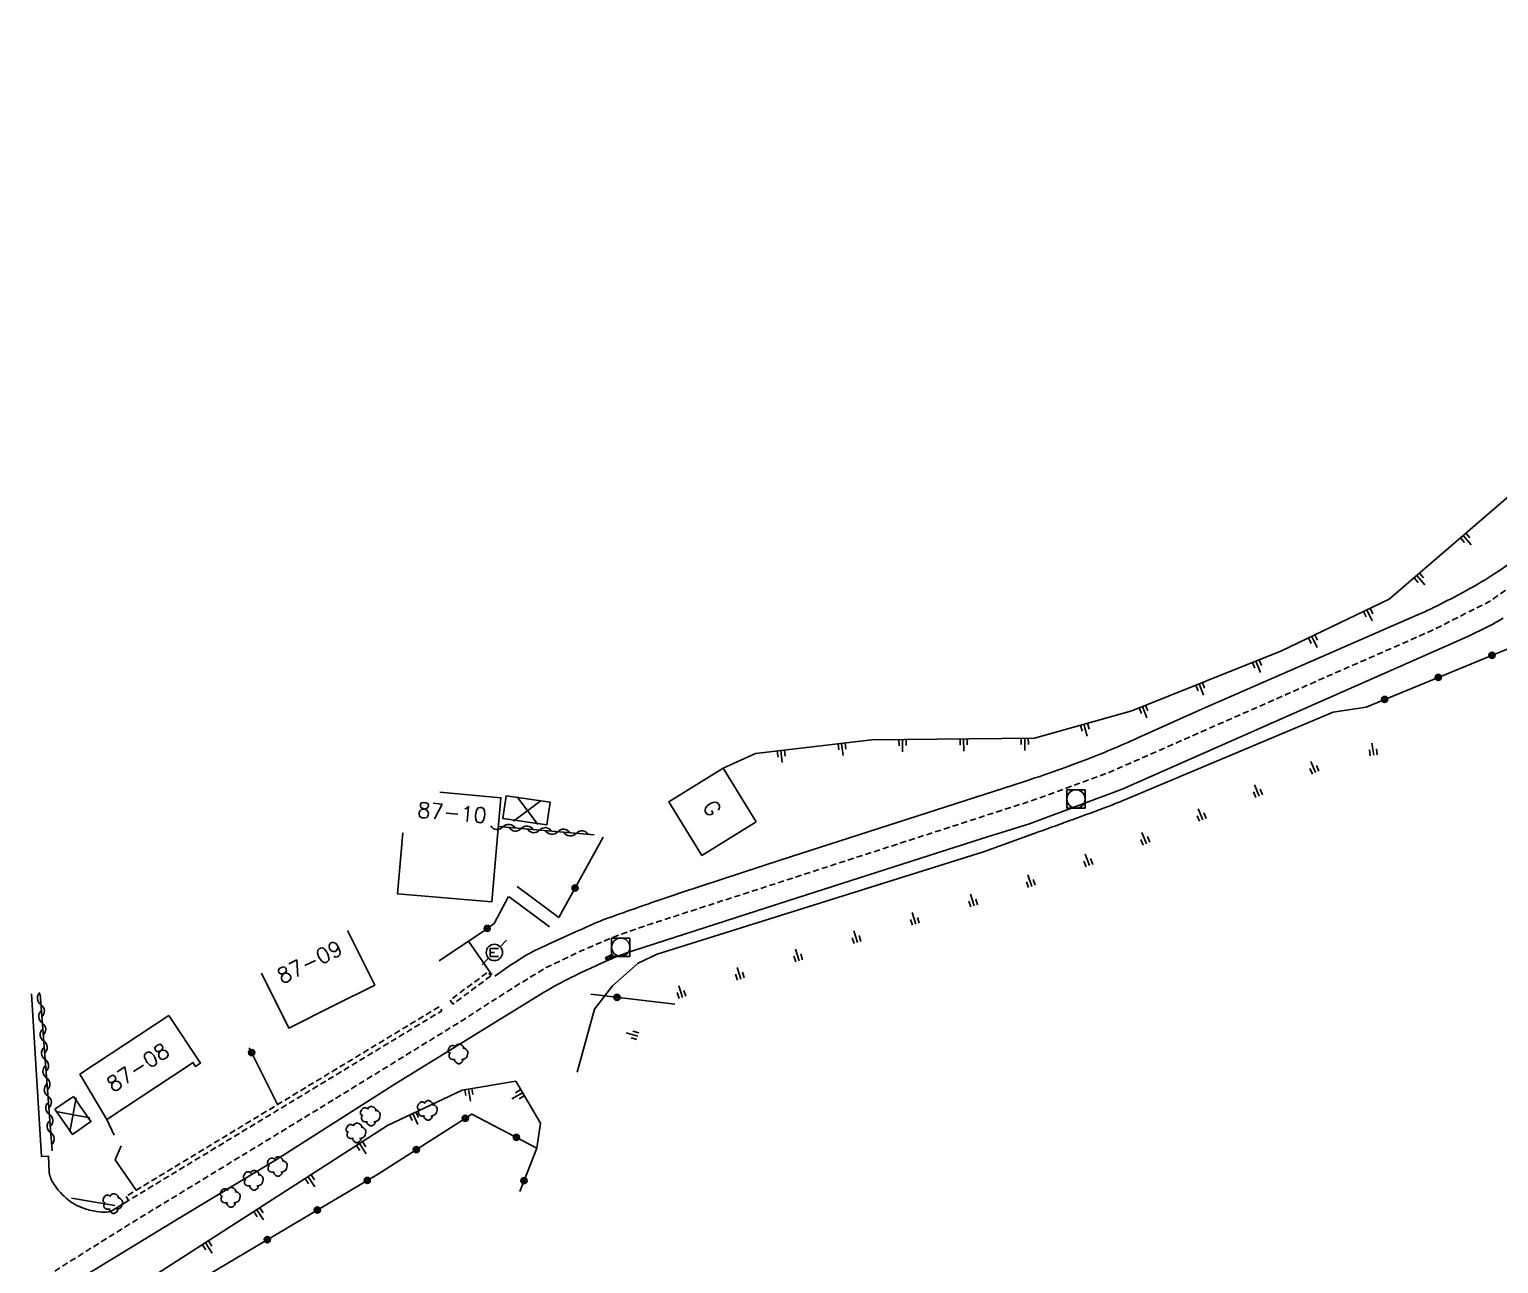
# Model space of a CAD drawing. Header units: millimetres. Extents: x 143000 to 144000, y 139000 to 140000.
# Drawn here: x 143498.5 to 143618.7, y 139139.7 to 139240.6 of the extents above; entities that cross this region are included whole.
import ezdxf
from ezdxf.enums import TextEntityAlignment as Align

# ---------------------------------------------------------------- set-up
doc = ezdxf.new("R2010")
doc.units = ezdxf.units.MM
doc.linetypes.add('DASHED', pattern=[0.75, 0.5, -0.25])
doc.layers.get('0').update_dxf_attribs({"linetype": 'CONTINUOUS'})
for name, color, linetype in [('W0001', 6, 'DASHED'), ('W0008', 7, 'CONTINUOUS'), ('W0100', 7, 'CONTINUOUS'), ('W0112', 1, 'DASHED'), ('W0211', 2, 'CONTINUOUS'), ('W0300', 7, 'CONTINUOUS'), ('W0310', 3, 'CONTINUOUS'), ('W0322', 7, 'CONTINUOUS'), ('W0400', 7, 'CONTINUOUS'), ('W0420', 7, 'CONTINUOUS'), ('W0471', 7, 'CONTINUOUS'), ('W0991', 7, 'CONTINUOUS')]:
    doc.layers.add(name, color=color, linetype=linetype)
doc.styles.get("Standard").update_dxf_attribs({"font": 'romans.shx', "width": 0.85})

# ---------------------------------------------------------------- blocks, each defined once
blk = doc.blocks.new('t211o')
at = {"color": 0, "linetype": 'Continuous'}
for p, q in [((-0.29, 0.5), (-0.29, 0)), ((0, 1), (0, 0)), ((0.29, 0.5), (0.29, 0))]:
    blk.add_line(p, q, dxfattribs=at)
blk = doc.blocks.new('t322o')
at = {"color": 0, "linetype": 'Continuous'}
for radius in [0.25, 0.15]:
    blk.add_circle((0, 0), radius, dxfattribs=at)
blk = doc.blocks.new('T420')
for p, q in [((0.75, 0.75), (-0.75, 0.75)), ((-0.75, 0.75), (-0.75, -0.75)), ((0.75, 0.75), (0.75, -0.75)), ((0.75, -0.75), (-0.75, -0.75))]:
    blk.add_line(p, q)
blk.add_ellipse((0, 0), major_axis=(-0.53, 0.53), ratio=1, start_param=3.926991, end_param=10.210176)
blk = doc.blocks.new('T471')
for p, q in [((-0.333334, 0.333334), (-0.333334, -0.333334)), ((-0.333334, 0.333334), (0.333334, 0.333334)), ((-0.333334, 0), (0, 0)), ((0.500001, 0.500001), (1.000002, 1.000002)), ((-0.500001, -0.500001), (-1.000002, -1.000002)), ((-0.333334, -0.333334), (0.333334, -0.333334))]:
    blk.add_line(p, q)
blk.add_ellipse((0, 0), major_axis=(0.471405, 0.471405), ratio=1, start_param=5.4977871438, end_param=11.780972451)
blk = doc.blocks.new('T400')
for p, q in [((-0.15, 0.3), (0.15, 0.3)), ((-0.15, -0.25), (-0.15, 0.3)), ((-0.15, 0.15), (0.15, 0.15)), ((-0.15, 0), (0.15, 0)), ((0.15, 0.3), (0.15, -0.25)), ((-0.15, -0.15), (0.15, -0.15)), ((-0.15, -0.25), (-0.15, -0.3)), ((-0.15, -0.3), (0.15, -0.3)), ((0.15, -0.3), (0.15, -0.25))]:
    blk.add_line(p, q)
blk = doc.blocks.new('T300')
for p, q in [((-0.8, 0.51), (-0.86, 0.34)), ((-0.86, 0.34), (-0.86, 0.17)), ((-0.86, 0.17), (-0.74, 0.06)), ((-0.69, 0.63), (-0.8, 0.51)), ((-0.8, -0.06), (-0.74, 0.06)), ((-0.74, 0.06), (-0.69, 0.11)), ((-0.57, 0.69), (-0.69, 0.63)), ((-0.46, 0.69), (-0.57, 0.69)), ((-0.29, 0.63), (-0.46, 0.69)), ((-0.29, 0.63), (-0.17, 0.74)), ((-0.23, 0.57), (-0.29, 0.63)), ((-0.17, 0.74), (-0.06, 0.8)), ((-0.06, 0.8), (0.06, 0.8)), ((0.06, 0.8), (0.23, 0.74)), ((0.23, 0.74), (0.34, 0.63)), ((0.34, 0.63), (0.4, 0.51)), ((0.46, 0.46), (0.34, 0.46)), ((0.4, 0.51), (0.4, 0.46)), ((0.57, 0.4), (0.46, 0.46)), ((0.57, 0.4), (0.69, 0.29)), ((0.69, 0.29), (0.74, 0.17)), ((0.74, 0.06), (0.69, -0.17)), ((0.74, 0.17), (0.74, 0.06)), ((-0.8, -0.17), (-0.8, -0.06)), ((-0.8, -0.23), (-0.8, -0.17)), ((-0.74, -0.34), (-0.8, -0.23)), ((-0.69, -0.4), (-0.74, -0.34)), ((-0.51, -0.46), (-0.69, -0.4)), ((-0.4, -0.46), (-0.51, -0.46)), ((-0.4, -0.46), (-0.34, -0.46)), ((-0.34, -0.46), (-0.34, -0.4)), ((-0.34, -0.51), (-0.34, -0.46)), ((-0.29, -0.63), (-0.34, -0.51)), ((-0.17, -0.74), (-0.29, -0.63)), ((-0.06, -0.8), (-0.17, -0.74)), ((0.06, -0.8), (-0.06, -0.8)), ((0.17, -0.74), (0.06, -0.8)), ((0.23, -0.69), (0.17, -0.74)), ((0.29, -0.46), (0.23, -0.46)), ((0.29, -0.63), (0.23, -0.69)), ((0.46, -0.4), (0.29, -0.46)), ((0.34, -0.51), (0.29, -0.63)), ((0.34, -0.51), (0.34, -0.46)), ((0.57, -0.34), (0.46, -0.4)), ((0.63, -0.29), (0.57, -0.34)), ((0.69, -0.17), (0.63, -0.29))]:
    blk.add_line(p, q)
blk = doc.blocks.new('t991o')
at = {"color": 0, "linetype": 'Continuous'}
for p, q in [((-1, 1), (1, -1)), ((-1, -1), (1, 1))]:
    blk.add_line(p, q, dxfattribs=at)
blk = doc.blocks.new('t310o')
at = {"color": 0, "linetype": 'Continuous'}
for centre, start, end in [((-0.5, 0.38), 216.8699, 323.1304), ((0.5, -0.37), 36.8699, 143.1303)]:
    blk.add_arc(centre, 0.625, start, end, dxfattribs=at)

msp = doc.modelspace()

# ---------------------------------------------------------------- linework, layer by layer
at = {"layer": 'W0001', "flags": 128}
for points in [[(143522.31, 139152.39), (143534.05, 139159.61), (143537.93, 139162.12), (143540.8, 139163.87), (143543.73, 139165.27), (143546.58, 139166.48), (143549.83, 139167.59), (143571.99, 139174.77), (143580.99, 139177.68), (143586.84, 139179.84), (143592.88, 139182.49), (143601.44, 139186.26), (143613.24, 139191.44), (143618.05, 139193.87), (143622.19, 139196.83), (143625.23, 139199.4), (143628.4, 139202.28), (143632.12, 139205.52), (143635.38, 139208.36), (143638.24, 139210.95), (143640.77, 139213.43), (143643.9, 139216.91), (143645.74, 139219.36), (143646.96, 139221.37), (143648.52, 139224.22), (143650.2, 139228.02), (143651.7, 139231.23), (143655.05, 139240.62)], [(143464.84, 139118.59), (143468.36, 139120.21), (143471.52, 139121.69), (143476.76, 139124.49), (143482.35, 139127.71), (143487.83, 139131.02), (143506.34, 139142.65), (143522.31, 139152.39)]]:
    msp.add_lwpolyline(points, dxfattribs=at)
at = {"layer": 'W0008', "flags": 128}
for points in [[(143629.19, 139205.39), (143627.16, 139203.41), (143624.11, 139200.57, -0.016248), (143622.67, 139199.31, -0.010182), (143620.28, 139197.44, -0.017669), (143618.11, 139195.92, -0.019468), (143616.04, 139194.7, -0.008113), (143613.58, 139193.42, -0.013063), (143612.02, 139192.69), (143594.48, 139185.05), (143589.21, 139182.66, -0.014935), (143584.79, 139180.82, -0.013673), (143579.85, 139179.08), (143560.02, 139172.7), (143551.8, 139170, 0.004735), (143549.87, 139169.34, 0.002256), (143545.83, 139167.91, 0.018317), (143544.63, 139167.43, 0.004531), (143539.88, 139165.26, 0.032948), (143538.86, 139164.7, 0.013981), (143536.61, 139163.17)], [(143619.08, 139192.46, -0.016766), (143618.17, 139191.94, -0.017395), (143615.52, 139190.66), (143607.1, 139186.94), (143587.93, 139178.47), (143580.35, 139175.62), (143576.47, 139174.44), (143561.34, 139169.57), (143547.98, 139165.27, 0.005616), (143547.32, 139165.05, 0.004728), (143546.55, 139164.77, 0.016416), (143546.49, 139164.74, 0.000529), (143544.56, 139163.88, 0.012986), (143542.88, 139163.08, 0.016175), (143540.6, 139161.84), (143540.6, 139161.84), (143528.29, 139154.26), (143518.68, 139148.12), (143510.78, 139143.37), (143502.69, 139138.45)], [(143506.63, 139144.81), (143505.36, 139144.03, -0.15542), (143504.67, 139143.86, -0.062704), (143502.96, 139144.19, -0.091755), (143501.7, 139144.88, -0.075995), (143500.54, 139146.16, -0.098622), (143500.16, 139147.1), (143500.1, 139148.44), (143499.53, 139148.41), (143498.71, 139161.73)]]:
    msp.add_lwpolyline(points, format="xyb", dxfattribs=at)
for points in [[(143537.79, 139169.67), (143541.08, 139167.2)], [(143538.44, 139170.51), (143541.85, 139167.98)]]:
    msp.add_lwpolyline(points, dxfattribs=at)
at = {"layer": 'W0100', "flags": 128}
for points in [[(143557.99, 139175.79), (143553.54, 139173.05), (143550.83, 139177.44), (143555.27, 139180.19)], [(143541.12, 139177.4), (143540.86, 139175.56), (143537.26, 139176.07), (143537.52, 139177.92)], [(143509.94, 139159.96), (143502.67, 139155.15), (143504.88, 139151.46), (143511.61, 139155.9), (143511.91, 139156.1), (143512.11, 139155.79), (143512.52, 139156.06)], [(143502.14, 139153.34), (143503.57, 139151.28), (143502.06, 139150.23), (143500.63, 139152.29)]]:
    msp.add_lwpolyline(points, close=True, dxfattribs=at)
for points in [[(143532.12, 139178.21), (143537.1, 139177.77), (143536.91, 139175.59), (143536.35, 139169.24), (143528.65, 139169.91), (143529.09, 139174.89)], [(143524.55, 139166.92), (143526.78, 139162.44), (143523.38, 139160.75), (143519.75, 139158.93), (143517.51, 139163.41)]]:
    msp.add_lwpolyline(points, dxfattribs=at)
at = {"layer": 'W0112', "flags": 128}
for points in [[(143536.28, 139163.19), (143533.18, 139160.89), (143532.94, 139161.21), (143536.04, 139163.51)], [(143506.44, 139145.16), (143506.64, 139144.82), (143532.26, 139160.33), (143532.05, 139160.67)]]:
    msp.add_lwpolyline(points, close=True, dxfattribs=at)
at = {"layer": 'W0211', "flags": 128}
for points in [[(143555.27, 139180.19), (143557.92, 139181.39), (143567.45, 139182.5), (143580.76, 139182.64), (143588.7, 139184.89), (143600.96, 139189.78), (143609.75, 139194.02), (143622.82, 139205.25), (143625.69, 139208.7)], [(143482.12, 139116.57), (143484.32, 139120.6), (143488.93, 139124.72), (143501.53, 139134.01), (143527.84, 139150.96), (143533.94, 139153.86), (143538.32, 139154.57), (143540.33, 139151.15), (143540.05, 139149.1)]]:
    msp.add_lwpolyline(points, dxfattribs=at)
msp.add_lwpolyline([(143607.88, 139185.19), (143605.17, 139184.76), (143588.19, 139177.63, -0.010067), (143586.39, 139176.91, -0.00323), (143580.71, 139174.84), (143576.57, 139173.35), (143549.89, 139164.98), (143548.34, 139164.24), (143546.23, 139162.38), (143544.76, 139160.46), (143543.35, 139155.32)], format="xyb", dxfattribs=at)
at = {"layer": 'W0310', "flags": 128}
for points in [[(143544.74, 139174.73), (143536.89, 139175.41)], [(143500.4, 139148.88), (143499.41, 139161.7)]]:
    msp.add_lwpolyline(points, dxfattribs=at)
at = {"layer": 'W0322', "flags": 128}
for points in [[(143665.42, 139235.07), (143663.24, 139232.63), (143649.19, 139217.15), (143632.66, 139198.98), (143627.81, 139193.59), (143619.41, 139189.92), (143607.88, 139185.19)], [(143545.47, 139174.54), (143541.85, 139167.98)], [(143532.04, 139164.43), (143535.83, 139166.96), (143536.54, 139167.48), (143537.72, 139169.69)], [(143536.35, 139163.28), (143534.46, 139166.04)], [(143551.33, 139160.87), (143544.46, 139161.69)], [(143518.84, 139152.67), (143516.52, 139157.32)], [(143413.85, 139106.03), (143419.9, 139106.69), (143428.06, 139107.9), (143440.24, 139109.19), (143453.01, 139110.65), (143461.01, 139109.18), (143469.59, 139110.54), (143482.12, 139116.57), (143484.21, 139118.19), (143503.04, 139132.75), (143527.09, 139147.01), (143534.72, 139151.89), (143540.05, 139149.1), (143538.64, 139145.57)], [(143505.46, 139150.17), (143504.88, 139151.46)], [(143507.28, 139145.67), (143505.55, 139148.14), (143506.05, 139149.3)], [(143505.53, 139144.41), (143501.97, 139145.02)]]:
    msp.add_lwpolyline(points, dxfattribs=at)

# ---------------------------------------------------------------- block references
at = {"layer": 'W0211'}
for p, rotation in [((143615.8, 139199.21), 220.6676136035594), ((143612.01, 139195.95), 220.6676136035594), ((143607.93, 139193.14), 205.7393151782877), ((143603.42, 139190.97), 205.7393151782877), ((143598.86, 139188.94), 201.7576798260402), ((143594.21, 139187.09), 201.7576798260402), ((143589.57, 139185.23), 201.7576798260402), ((143584.79, 139183.78), 195.8095451024687), ((143564.97, 139182.21), 186.6858248820714), ((143569.95, 139182.53), 180.5803768214398), ((143574.95, 139182.58), 180.5803768214398), ((143579.95, 139182.63), 180.5803768214564), ((143608.5, 139181.24), 8.927316521594992), ((143560, 139181.63), 186.6858248820714), ((143603.74, 139179.82), 22.79376772077226), ((143599.13, 139177.89), 22.79376772077226), ((143594.52, 139175.95), 22.79376772077226), ((143589.91, 139174.01), 22.79376772077226), ((143585.24, 139172.22), 20.15717669173538), ((143580.54, 139170.52), 19.74633081811787), ((143575.81, 139168.92), 17.40460916895176), ((143571.04, 139167.42), 17.40460916895176), ((143566.27, 139165.93), 17.40460916896269), ((143561.5, 139164.43), 17.40460916894678), ((143556.73, 139162.94), 17.40460916896767), ((143551.95, 139161.44), 17.40460916896767), ((143548.31, 139158.27), 74.657194023383), ((143534.45, 139153.94), 189.2115348603919), ((143538.87, 139153.64), 120.4215286653206), ((143529.89, 139151.94), 205.4101713876074), ((143525.54, 139149.48), 212.797118902845), ((143521.34, 139146.77), 212.797118902831), ((143517.14, 139144.07), 212.797118902831), ((143512.94, 139141.36), 212.797118902831)]:
    msp.add_blockref('t211o', p, dxfattribs=dict(at, rotation=rotation))
at = {"layer": 'W0300'}
for p in [(143533.66, 139156.81), (143531.15, 139152.19), (143526.49, 139151.72), (143525.32, 139150.35), (143518.87, 139147.6), (143516.92, 139146.47), (143515.03, 139145.08), (143505.42, 139144.57)]:
    msp.add_blockref('T300', p, dxfattribs=at)
at = {"layer": 'W0310'}
for p, rotation in [((143537.27, 139175.38), 175.0040142419105), ((143538.76, 139175.25), 175.0040142419105), ((143540.26, 139175.12), 175.0040142419105), ((143541.75, 139174.99), 175.0040142419105), ((143543.25, 139174.86), 175.0040142419105), ((143499.48, 139160.85), 94.38071430750009), ((143499.59, 139159.35), 94.38071430750009), ((143499.71, 139157.86), 94.38071430750009), ((143499.82, 139156.36), 94.38071430750009), ((143499.94, 139154.87), 94.38071430750009), ((143500.05, 139153.37), 94.38071430750009), ((143500.17, 139151.87), 94.38071430750009), ((143500.28, 139150.38), 94.38071430750009)]:
    msp.add_blockref('t310o', p, dxfattribs=dict(at, rotation=rotation))
at = {"layer": 'W0322'}
for p, rotation in [((143618.17, 139189.42), 202.331268243873), ((143613.77, 139187.61), 202.331268243873), ((143609.38, 139185.81), 202.331268243873), ((143543.17, 139170.38), 241.1407651314964), ((143535.98, 139167.08), 36.10606535891163), ((143546.61, 139161.43), 173.2430624057842), ((143516.72, 139156.92), 116.5167023543107), ((143534.19, 139151.55), 32.62769452465246), ((143530.19, 139148.99), 32.62769452465246), ((143538.37, 139149.98), 332.3583388716995), ((143526.17, 139146.46), 30.66676929501274), ((143538.99, 139146.44), 248.3615199303179), ((143522.09, 139144.04), 30.66676929501274), ((143518, 139141.62), 30.66676929501274)]:
    msp.add_blockref('t322o', p, dxfattribs=dict(at, rotation=rotation))
at = {"layer": 'W0400', "rotation": 114.0229966307337}
msp.add_blockref('T400', (143545.99, 139164.69), dxfattribs=at)
at = {"layer": 'W0420'}
for p in [(143584.14, 139177.67), (143546.91, 139165.54)]:
    msp.add_blockref('T420', p, dxfattribs=at)
at = {"layer": 'W0471'}
msp.add_blockref('T471', (143536.57, 139165.11), dxfattribs=at)
at = {"layer": 'W0991'}
for p, rotation in [((143539.27, 139176.7), 351.8160874916549), ((143502.1, 139151.84), 304.7498957783695)]:
    msp.add_blockref('t991o', p, dxfattribs=dict(at, rotation=rotation))

# ---------------------------------------------------------------- texts
for s, rotation, p in [('87-10', 355.004, (143533.11, 139176.55)), ('G', 301.7009, (143554.38, 139176.91)), ('87-09', 26.5167, (143521.47, 139164.33)), ('87-08', 33.4403, (143507.41, 139155.71))]:
    msp.add_text(s, height=1.25, rotation=rotation, dxfattribs=at).set_placement(p, align=Align.MIDDLE)

doc.saveas('drawing.dxf')
